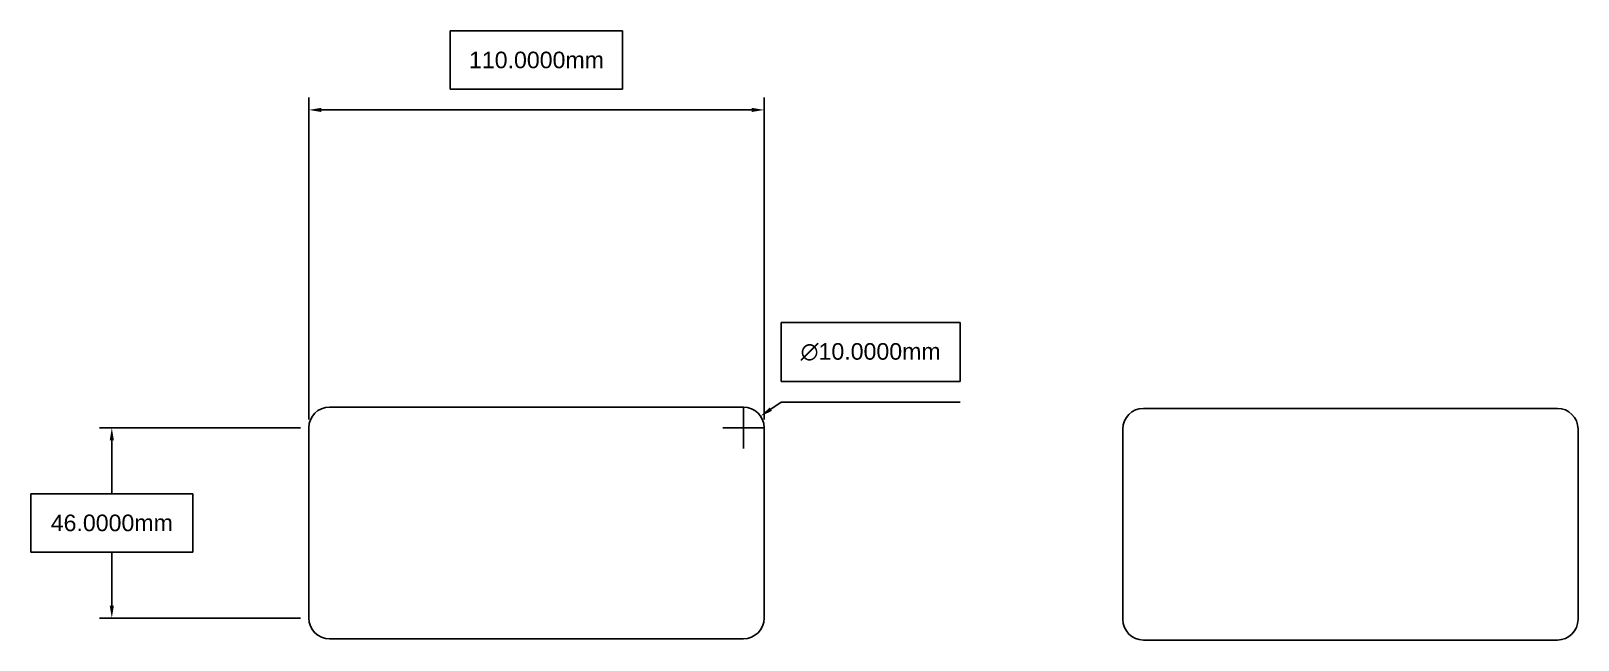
# Model space of a CAD drawing. Header units: millimetres. Extents: x 20 to 394, y 81 to 228.
import ezdxf

# ---------------------------------------------------------------- set-up
doc = ezdxf.new("R2010")
doc.units = ezdxf.units.MM
doc.header["$MEASUREMENT"] = 0
doc.layers.add('COTE', color=114, linetype='Continuous', lineweight=35)
doc.layers.add('MPPT', color=252, linetype='Continuous')
doc.styles.get("Standard").update_dxf_attribs({"font": 'arial.ttf'})
doc.dimstyles.new('AERO_DIM', dxfattribs={"dimtxt": 40, "dimasz": 30, "dimexe": 3, "dimexo": 2, "dimgap": -5, "dimtad": 1, "dimtih": 1, "dimtoh": 1, "dimdec": 4, "dimzin": 0, "dimdsep": 46, "dimtxsty": 'Standard', "dimcen": 5, "dimadec": 0, "dimazin": 0, "dimtfac": 1, "dimtdec": 4, "dimtofl": 0, "dimtmove": 0, "dimatfit": 3, "dimfxl": 1, "dimtolj": 1, "dimtzin": 0, "dimarcsym": 0})

# ---------------------------------------------------------------- blocks, each defined once
blk = doc.blocks.new('*D1')
at = {"layer": 'COTE', "color": 0, "lineweight": -2, "transparency": 16777216}
for p, q in [((244.99, 157.61), (201.72, 157.61)), ((201.72, 157.61), (201.72, 143.31)), ((244.99, 143.31), (244.99, 157.61)), ((201.72, 143.31), (244.99, 143.31)), ((192.62, 127.13), (192.62, 137.13)), ((201.72, 138.31), (199.24, 136.62)), ((244.99, 138.31), (201.72, 138.31)), ((187.62, 132.13), (197.62, 132.13))]:
    blk.add_line(p, q, dxfattribs=at)
at = {"layer": 'COTE', "color": 0, "transparency": 16777216}
blk.add_solid([(198.96, 137.04), (199.52, 136.21), (196.76, 134.94)], dxfattribs=at)
at = {"layer": 'Defpoints', "color": 0, "transparency": 16777216}
for p in [(196.76, 134.94), (188.48, 129.32)]:
    blk.add_point(p, dxfattribs=at)
at = {"layer": 'COTE', "color": 0, "transparency": 16777216, "insert": (223.36, 150.46), "char_height": 4, "attachment_point": 5}
blk.add_mtext('\\A1;∅10.0000mm', dxfattribs=at)
blk = doc.blocks.new('*D2')
at = {"layer": 'COTE', "color": 0, "lineweight": -2, "transparency": 16777216}
for p, q in [((85.62, 132.13), (37.01, 132.13)), ((40.01, 129.13), (40.01, 116.17)), ((59.55, 116.17), (20.47, 116.17)), ((20.47, 116.17), (20.47, 102.09)), ((59.55, 102.09), (59.55, 116.17)), ((20.47, 102.09), (59.55, 102.09)), ((40.01, 89.13), (40.01, 102.09)), ((85.62, 86.13), (37.01, 86.13))]:
    blk.add_line(p, q, dxfattribs=at)
at = {"layer": 'COTE', "color": 0, "transparency": 16777216}
for points in [[(39.51, 129.13), (40.51, 129.13), (40.01, 132.13)], [(39.51, 89.13), (40.51, 89.13), (40.01, 86.13)]]:
    blk.add_solid(points, dxfattribs=at)
at = {"layer": 'Defpoints', "color": 0, "transparency": 16777216}
for p in [(40.01, 132.13), (87.62, 132.13), (87.62, 86.13)]:
    blk.add_point(p, dxfattribs=at)
at = {"layer": 'COTE', "color": 0, "transparency": 16777216, "insert": (40.01, 109.13), "char_height": 4, "attachment_point": 5}
blk.add_mtext('\\A1;46.0000mm', dxfattribs=at)
blk = doc.blocks.new('*D3')
at = {"layer": 'COTE', "color": 0, "lineweight": -2, "transparency": 16777216}
for p, q in [((163.44, 228.05), (121.79, 228.05)), ((121.79, 228.05), (121.79, 213.96)), ((163.44, 213.96), (163.44, 228.05)), ((121.79, 213.96), (163.44, 213.96)), ((87.62, 134.13), (87.62, 211.96)), ((197.62, 134.13), (197.62, 211.96)), ((90.62, 208.96), (194.62, 208.96))]:
    blk.add_line(p, q, dxfattribs=at)
at = {"layer": 'COTE', "color": 0, "transparency": 16777216}
for points in [[(90.62, 209.46), (90.62, 208.46), (87.62, 208.96)], [(194.62, 209.46), (194.62, 208.46), (197.62, 208.96)]]:
    blk.add_solid(points, dxfattribs=at)
at = {"layer": 'Defpoints', "color": 0, "transparency": 16777216}
for p in [(197.62, 208.96), (87.62, 132.13), (197.62, 132.13)]:
    blk.add_point(p, dxfattribs=at)
at = {"layer": 'COTE', "color": 0, "transparency": 16777216, "insert": (142.62, 221.01), "char_height": 4, "attachment_point": 5}
blk.add_mtext('\\A1;110.0000mm', dxfattribs=at)

msp = doc.modelspace()

# ---------------------------------------------------------------- linework, layer by layer
at = {"layer": 'MPPT'}
for p, q in [((92.61872, 137.13052), (192.61872, 137.13052)), ((289.29007, 136.83689), (389.29007, 136.83689)), ((87.61872, 86.13052), (87.61872, 132.13052)), ((197.61872, 132.13052), (197.61872, 86.13052)), ((284.29007, 85.83689), (284.29007, 131.83689)), ((394.29007, 131.83689), (394.29007, 85.83689)), ((192.61872, 81.13052), (92.61872, 81.13052)), ((389.29007, 80.83689), (289.29007, 80.83689))]:
    msp.add_line(p, q, dxfattribs=at)
for centre, start, end in [((92.61872, 132.13052), 90, 180), ((192.61872, 132.13052), 0, 90), ((289.29007, 131.83689), 90, 180), ((389.29007, 131.83689), 0, 90), ((92.61872, 86.13052), 180, 270), ((192.61872, 86.13052), 270, 0), ((289.29007, 85.83689), 180, 270), ((389.29007, 85.83689), 270, 0)]:
    msp.add_arc(centre, 5, start, end, dxfattribs=at)

# ---------------------------------------------------------------- dimensions: what is measured, and where the dimension line sits
at = {"layer": 'COTE'}
dim = msp.add_linear_dim(base=(197.61872, 208.96299), p1=(87.61872, 132.13052), p2=(197.61872, 132.13052), dimstyle='AERO_DIM', override={"dimtxt": 4, "dimasz": 3, "dimpost": 'mm'}, dxfattribs=at)
dim.commit()
dim.dimension.update_dxf_attribs({"geometry": '*D3', "text_midpoint": (142.61872, 221.00528)})
dim = msp.add_diameter_dim_2p(p1=(188.48109, 129.32338), p2=(196.75634, 134.93767), dimstyle='AERO_DIM', override={"dimtxt": 4, "dimasz": 3, "dimpost": 'mm'}, dxfattribs=at)
dim.commit()
dim.dimension.update_dxf_attribs({"geometry": '*D1', "text_midpoint": (223.35587, 150.4604)})
dim = msp.add_linear_dim(base=(40.01121, 132.13052), p1=(87.61872, 86.13052), p2=(87.61872, 132.13052), angle=90, dimstyle='AERO_DIM', override={"dimtxt": 4, "dimasz": 3, "dimpost": 'mm'}, dxfattribs=at)
dim.commit()
dim.dimension.update_dxf_attribs({"geometry": '*D2', "text_midpoint": (40.01121, 109.13052)})

doc.saveas('drawing.dxf')
